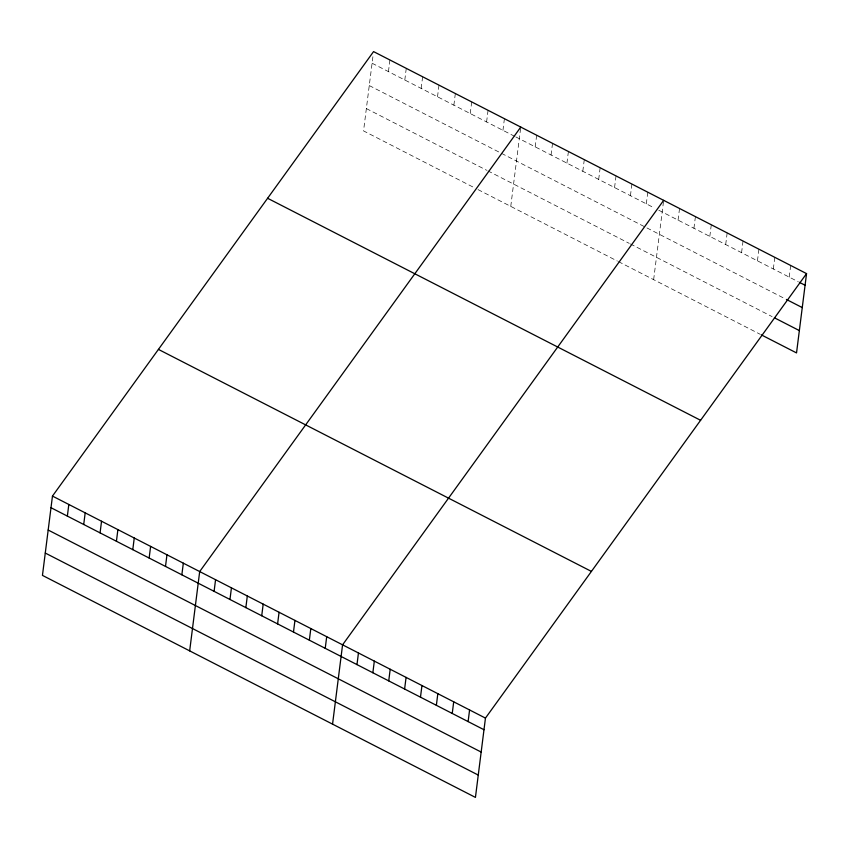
<?xml version="1.0" encoding="UTF-8"?>
<svg xmlns="http://www.w3.org/2000/svg" width="849" height="849" viewBox="0 0 849 849"><rect width="100%" height="100%" fill="white"/><g stroke="black" fill="none" stroke-linecap="round" stroke-linejoin="round"><path stroke-width="0.64" stroke-dasharray="4.25 3.18" d="M372.902 56.766L363.542 130.905L474.538 187.82M388.449 71.613L389.914 59.982M404.803 80.008L406.268 68.366M421.157 88.392L422.632 76.76M437.522 96.775L438.986 85.144M453.875 105.17L455.34 93.528M470.229 113.554L471.704 101.922M486.594 121.938L488.058 110.306M502.948 130.332L504.412 118.69M510.758 206.392L520.607 128.379M535.178 146.856L536.653 135.224M551.054 154.996L552.529 143.364M566.93 163.135L568.406 151.504M582.807 171.275L584.282 159.644M598.683 179.415L600.158 167.784M614.559 187.555L616.034 175.923M630.436 195.695L631.911 184.063M646.312 203.845L647.787 192.203M653.645 279.65L663.494 201.638M678.064 220.124L679.54 208.493M693.941 228.264L695.416 216.633M709.817 236.404L711.292 224.773M725.693 244.544L727.169 232.913M741.57 252.684L743.045 241.052M757.446 260.823L758.921 249.192M773.333 268.963L774.797 257.332M789.209 277.103L790.674 265.472M372.085 63.229L514.632 136.318M515.799 136.912L654.25 207.909M658.792 210.234L798.272 281.762M369.262 85.558L785.251 298.859M366.354 108.566L486.7 170.278M487.867 170.872L629.247 243.366M630.383 243.95L772.134 316.635M478.04 189.614L617.35 261.046M618.486 261.63L760.237 334.315"/><path stroke-width="1.27" d="M52.468 496.081L42.45 575.389L475.44 797.402L485.458 718.095L806.55 273.611L373.56 51.598L52.468 496.081L485.458 718.095M67.358 516.096L68.822 504.465M83.711 524.491L85.187 512.849M100.076 532.875L101.54 521.244M116.43 541.259L117.894 529.627M132.784 549.653L134.259 538.011M149.148 558.037L150.613 546.406M165.502 566.421L166.966 554.79M181.856 574.815L183.331 563.174M189.667 650.875L199.685 571.568L520.777 127.085M214.097 591.339L215.561 579.708M229.973 599.479L231.437 587.848M245.849 607.619L247.314 595.987M261.725 615.758L263.19 604.127M277.602 623.898L279.066 612.267M293.478 632.038L294.943 620.407M309.354 640.188L310.819 628.547M325.231 648.328L326.695 636.697M332.553 724.133L342.572 644.837L663.663 200.353M356.983 664.608L358.448 652.977M372.86 672.748L374.324 661.116M388.736 680.887L390.2 669.256M404.612 689.027L406.077 677.396M420.488 697.167L421.953 685.536M436.365 705.307L437.829 693.675M452.241 713.447L453.706 701.815M468.117 721.586L469.582 709.955M806.55 273.611L796.532 352.919L761.373 334.899M799.408 282.346L805.085 285.243M786.386 299.442L802.263 307.582M774.405 317.791L799.355 330.59M267.594 198.273L700.595 420.297M158.423 349.395L591.424 571.419M51.004 507.713L483.994 729.737M48.181 530.041L481.171 752.065M45.273 553.049L478.263 775.073"/></g></svg>
